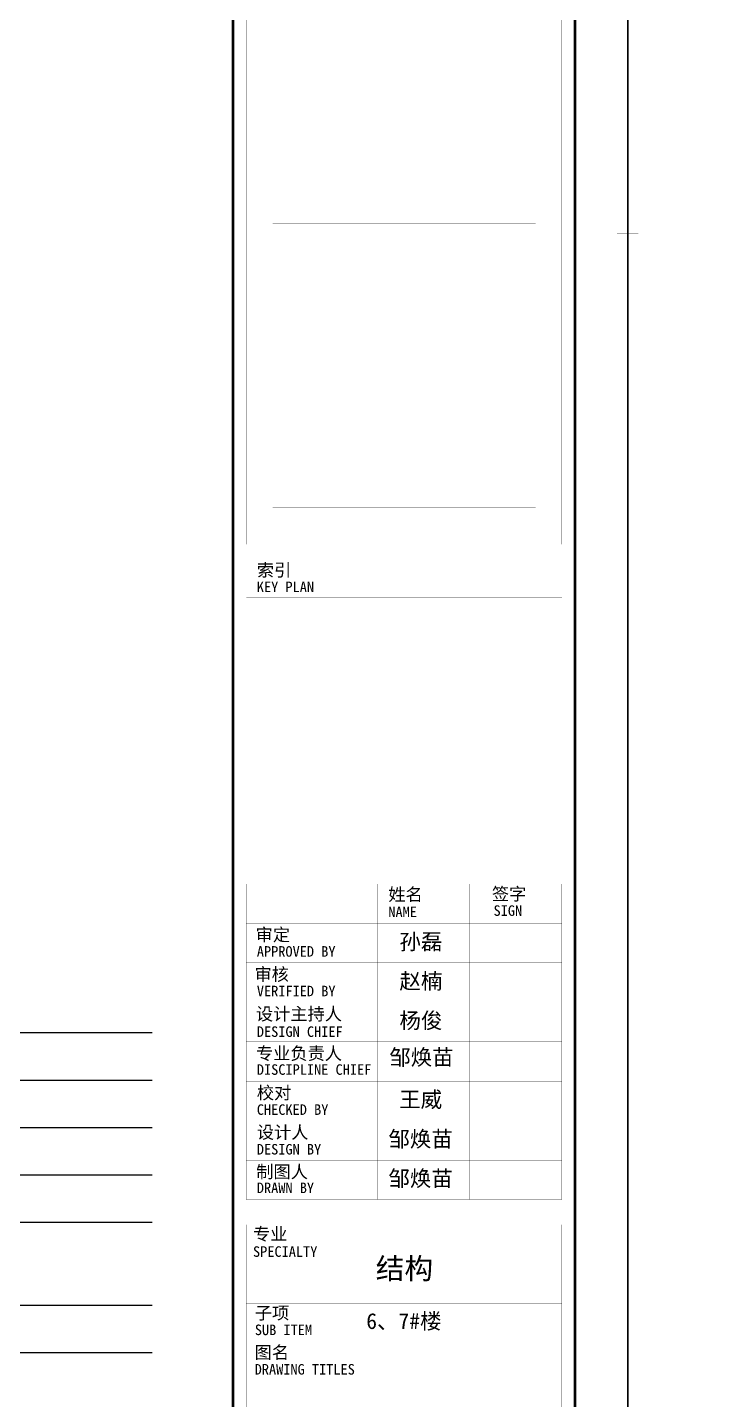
# Model space of a CAD drawing. Header units: millimetres. Extents: x -202076 to 1082610, y -439651 to 179350.
# Drawn here: x 405242 to 418191, y -405356 to -379272 of the extents above; entities that cross this region are included whole.
import ezdxf
from ezdxf.enums import TextEntityAlignment as Align

# ---------------------------------------------------------------- set-up
doc = ezdxf.new("R2010")
doc.units = ezdxf.units.MM
doc.header["$LTSCALE"] = 1000
for name, color, linetype in [('TEXT', 7, 'Continuous'), ('签-建（陈）$0$SHEET_TEXT', 7, 'Continuous'), ('表格', 7, 'Continuous')]:
    doc.layers.add(name, color=color, linetype=linetype)
doc.styles.add('华文细黑', font='STXIHEI.TTF', dxfattribs={"height": 10})
doc.styles.add('图签信息$0$华文细黑', font='STXIHEI.TTF', dxfattribs={"height": 10})
doc.styles.add('签-建（陈）$0$华文细黑', font='STXIHEI.TTF', dxfattribs={"height": 10})

# ---------------------------------------------------------------- blocks, each defined once
blk = doc.blocks.new('图框-A1')
for points, const_width in [([(0, 0), (841, 0), (841, 594), (0, 594)], 0.05), ([(766, 584), (25, 584), (25, 10), (766, 10)], 0.5)]:
    blk.add_lwpolyline(points, close=True, dxfattribs=dict(const_width=const_width))
at = {"const_width": 0.05}
for points in [[(0, 297), (2, 297)], [(841, 297), (839, 297)]]:
    blk.add_lwpolyline(points, dxfattribs=at)
blk = doc.blocks.new('图签信息')
at = {"const_width": 0.5}
blk.add_lwpolyline([(-65, 0), (0, 0), (0, 500.5), (-65, 500.5)], close=True, dxfattribs=at)
at = {"const_width": 0.05}
for points in [[(-62.5, 404.92), (-62.5, 227.83)], [(-62.5, 227.83), (-2.5, 227.83), (-2.5, 404.92)], [(-57.5, 288.83), (-7.5, 288.83)], [(-57.5, 234.85), (-7.5, 234.85)], [(-62.5, 227.83), (-2.5, 227.83)], [(-62.5, 217.74), (-2.5, 217.74)], [(-62.5, 103.26), (-2.5, 103.26), (-2.5, 163.26), (-62.5, 163.26), (-62.5, 103.26)], [(-37.5, 163.26), (-37.5, 103.26)], [(-20, 163.26), (-20, 103.26)], [(-62.5, 155.76), (-2.5, 155.76)], [(-62.5, 148.26), (-2.5, 148.26)], [(-62.5, 140.76), (-2.5, 140.76)], [(-62.5, 133.26), (-2.5, 133.26)], [(-62.5, 125.76), (-2.5, 125.76)], [(-62.5, 118.26), (-2.5, 118.26)], [(-62.5, 110.76), (-2.5, 110.76)], [(-62.5, 98.5), (-2.5, 98.5), (-2.5, 10), (-62.5, 10), (-62.5, 98.5)], [(-62.5, 83.5), (-2.5, 83.5)], [(-62.5, 76), (-2.5, 76)]]:
    blk.add_lwpolyline(points, dxfattribs=at)
at = {"style": '图签信息$0$华文细黑'}
for s, height, p in [('索引', 2.4, (-60.5, 224.14)), ('KEY PLAN', 2, (-60.5, 220.74)), ('姓名', 2.4, (-35.5, 162.47)), ('签字', 2.4, (-15.81, 162.57)), ('SIGN', 2, (-15.5, 159.2)), ('NAME', 2, (-35.5, 158.96)), ('审定', 2.4, (-60.73, 154.81)), ('APPROVED BY', 2, (-60.5, 151.44)), ('审核', 2.4, (-60.95, 147.29)), ('VERIFIED BY', 2, (-60.5, 143.91)), ('设计主持人', 2.4, (-60.68, 139.76)), ('DESIGN CHIEF', 2, (-60.5, 136.19)), ('专业负责人', 2.4, (-60.67, 132.26)), ('DISCIPLINE CHIEF', 2, (-60.5, 128.98)), ('校对', 2.4, (-60.5, 124.76)), ('CHECKED BY', 2, (-60.5, 121.37)), ('设计人', 2.4, (-60.5, 117.26)), ('DESIGN BY', 2, (-60.5, 113.83)), ('制图人', 2.4, (-60.61, 109.76)), ('DRAWN BY', 2, (-60.5, 106.5)), ('专业', 2.4, (-61.23, 97.93)), ('SPECIALTY', 2, (-61.23, 94.38)), ('子项', 2.4, (-60.88, 82.92)), ('SUB ITEM', 2, (-60.88, 79.5)), ('图名', 2.4, (-60.91, 75.41)), ('DRAWING TITLES', 2, (-60.91, 72))]:
    blk.add_text(s, height=height, dxfattribs=at).set_placement(p, align=Align.TOP_LEFT)
at = {"layer": '签-建（陈）$0$SHEET_TEXT', "ltscale": 0.001, "attachment_point": 5, "style": '签-建（陈）$0$华文细黑'}
for s, insert, char_height, width in [('孙磊', (-29.3, 152.12), 2.998, 17.4861), ('赵楠', (-29.3, 144.63), 2.998, 17.4861), ('杨俊', (-29.3, 137.13), 2.998, 17.4861), ('邹焕苗', (-29.2, 130.16), 2.99, 17.9613), ('王威', (-29.36, 122.12), 2.998, 17.4861), ('邹焕苗', (-29.36, 114.62), 2.998, 17.4861), ('邹焕苗', (-29.36, 107.12), 2.998, 17.4861)]:
    blk.add_mtext(s, dxfattribs=dict(at, insert=insert, char_height=char_height, width=width))
blk = doc.blocks.new('图签-A1')
at = {"color": 2}
blk.add_blockref('图签信息', (0, 0), dxfattribs=at)
at = {"color": 3, "style": '华文细黑'}
blk.add_text('结构', height=4, dxfattribs=at).set_placement((-37.89, 88.17))
at = {"color": 2, "style": '华文细黑'}
blk.add_text('6、7#楼', height=3, dxfattribs=at).set_placement((-39.69, 78.67))

msp = doc.modelspace()

# ---------------------------------------------------------------- linework, layer by layer
for points in [[(416652.8, -412881), (416652.8, -353481), (332552.8, -353481), (332552.8, -412881)], [(500752.8, -412881), (500752.8, -353481), (416652.8, -353481), (416652.8, -412881)]]:
    msp.add_lwpolyline(points, close=True)
at = {"layer": 'TEXT', "color": 251}
for p, q in [((407616.3, -403565.5), (391905.3, -403565.5)), ((407616.3, -404465.5), (391905.3, -404465.5))]:
    msp.add_line(p, q, dxfattribs=at)
at = {"layer": '表格', "color": 8}
for p, q in [((407616.3, -398381.8), (391896.9, -398381.8)), ((391896.9, -399281.8), (407616.3, -399281.8)), ((391896.9, -400181.8), (407616.3, -400181.8)), ((391896.9, -401081.8), (407616.3, -401081.8)), ((391896.9, -401981.8), (407616.3, -401981.8))]:
    msp.add_line(p, q, dxfattribs=at)

# ---------------------------------------------------------------- block references
at = {"xscale": 100, "yscale": 100, "zscale": 100}
for name, p in [('图框-A1', (332552.8, -412881)), ('图框-A1', (416652.8, -412881)), ('图签-A1', (415652.8, -411881))]:
    msp.add_blockref(name, p, dxfattribs=at)

doc.saveas('drawing.dxf')
